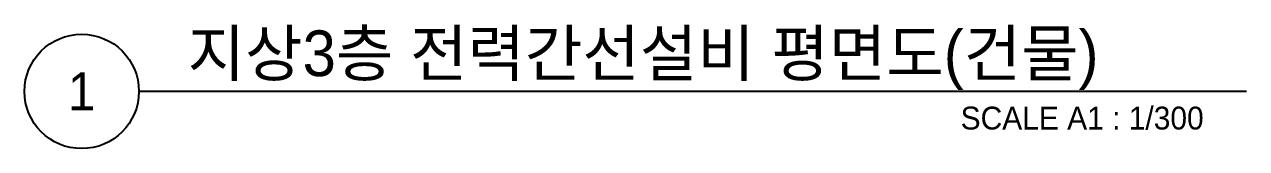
# Model space of a CAD drawing. Header units: millimetres. Extents: x -149088 to 500787, y -530175 to 1035835.
# Drawn here: x 88028 to 136072, y 187050 to 191935 of the extents above; entities that cross this region are included whole.
import ezdxf
from ezdxf.enums import TextEntityAlignment as Align

# ---------------------------------------------------------------- set-up
doc = ezdxf.new("R2010")
doc.units = ezdxf.units.MM
doc.header["$LTSCALE"] = 150
doc.layers.add('-----41 Drawing Title', color=2, linetype='Continuous')
doc.styles.add('ELEC', font='')
doc.styles.get('ELEC').set_extended_font_data('Dotum')

msp = doc.modelspace()

# ---------------------------------------------------------------- linework, layer by layer
at = {"layer": '-----41 Drawing Title', "color": 7}
msp.add_line((136072, 189300), (92528, 189300), dxfattribs=at)
msp.add_circle((90278, 189300), 2250, dxfattribs=at)

# ---------------------------------------------------------------- texts
at = {"layer": '-----41 Drawing Title', "color": 2, "style": 'ELEC'}
msp.add_text('지상3층 전력간선설비 평면도(건물)', height=1800, dxfattribs=at).set_placement((94445, 189900))
at = {"layer": '-----41 Drawing Title', "color": 7, "style": 'ELEC'}
msp.add_text('1', height=1500, dxfattribs=at).set_placement((90278, 189300), align=Align.MIDDLE)
at = {"layer": '-----41 Drawing Title', "style": 'ELEC'}
msp.add_text('SCALE A1 : 1/300', height=900, dxfattribs=at).set_placement((134387, 187800), align=Align.RIGHT)

doc.saveas('drawing.dxf')
